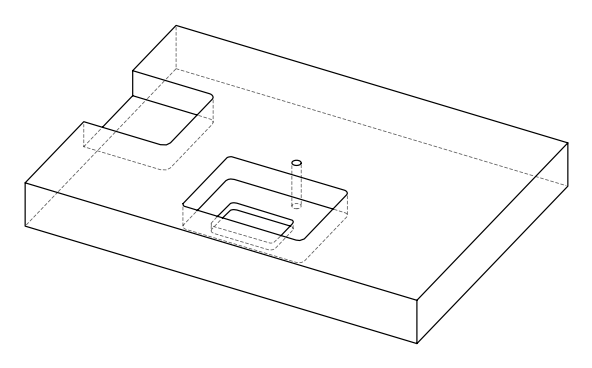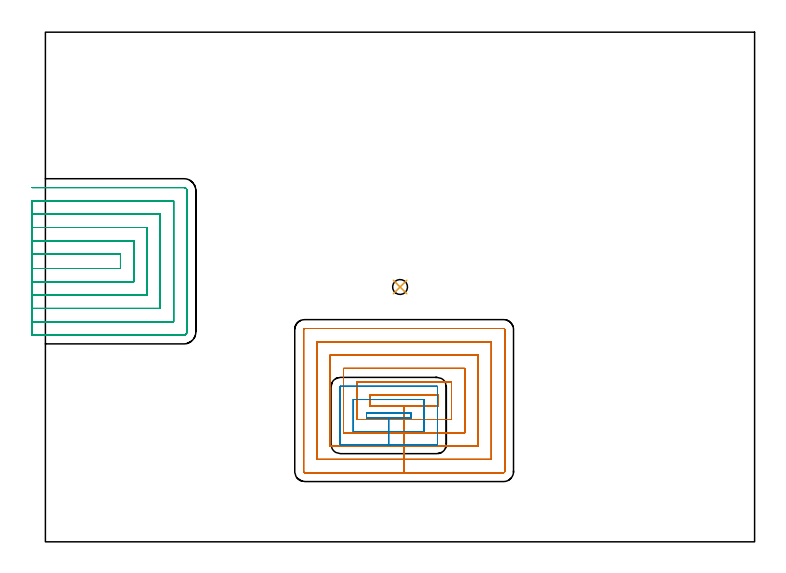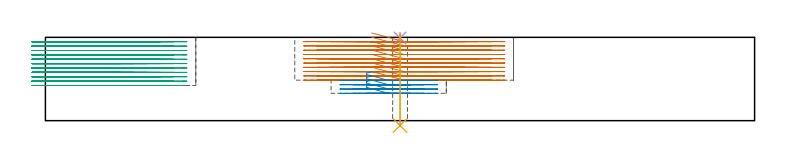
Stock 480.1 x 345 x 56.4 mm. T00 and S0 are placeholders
(PLAN: 5 operations, 2 tool changes, 82.3 min)
(1 MILL_RECTANGULAR_POCKET | POCKET_RECTANGULAR_STRAIGHT | NXT0201_011 | Follow Part, ap 3, ae 75% | 36.35 min | 469691 mm3)
(2 MILL_RECTANGULAR_POCKET_1 | POCKET_RECTANGULAR_STRAIGHT_1 | NXT0201_011 | Follow Part, ap 3, ae 75% | 3.87 min | 35533 mm3)
(3 MILL_SLOT | SLOT_PARTIAL_RECTANGULAR | NXT0201_011 | Follow Part, ap 3, ae 75% | 41.83 min | 370130 mm3)
(4 SPOT_DRILL | STEP1HOLE | NXT0321_9005460120000 | 0.03 min | 19 mm3)
(5 DRILL_THROUGH_HOLE_INTO_CENTER | STEP1HOLE | NXT0301_072 | 0.25 min | 4516 mm3)
(TOOL NXT0201_011 | ENDMILL 12mm [2P460-1200-NA 1630] | D12 FL38 Z6)
(TOOL NXT0321_9005460120000 | NC Spot Drill, 142deg, 12mm, Carbide, Uncoated | D12 PA142 FL30 Z2)
(TOOL NXT0301_072 | Carbide Drill 10.1mm [860.1-1010-051A1-MM 2214] | D10.1 PA140 FL71 Z2)
(OP 1 MILL_RECTANGULAR_POCKET)
G17 G21 G94 G90
T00 M6
G54
G17 G0 G90 X220.831 Y91.8 S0 M3
G43 Z66.4 H1
Z59.4
G94 G1 X242.85 Z53.5 F250.
X265.9 F500.
Y99.4
X219.8
Y91.8
X242.85
Y82.8
X274.9
Y108.4
X210.8
Y82.8
X242.85
Y73.8
X283.9
Y117.4
X201.8
Y73.8
X242.85
Y64.8
X292.9
Y126.4
X192.8
Y64.8
X242.85
Y55.8
X301.9
Y135.4
X183.8
Y55.8
X242.85
Y46.8
X310.2
G3 X310.9 Y47.5 R0.7
G1 Y143.7
G3 X310.2 Y144.4 R0.7
G1 X175.5
G3 X174.8 Y143.7 R0.7
G1 Y47.5
G3 X175.5 Y46.8 R0.7
G1 X242.85
X243.85
G0 X220.831 Y91.8 Z56.5
G1 X242.85 Z50.6 F250.
X265.9 F500.
Y99.4
X219.8
Y91.8
X242.85
Y82.8
X274.9
Y108.4
X210.8
Y82.8
X242.85
Y73.8
X283.9
Y117.4
X201.8
Y73.8
X242.85
Y64.8
X292.9
Y126.4
X192.8
Y64.8
X242.85
Y55.8
X301.9
Y135.4
X183.8
Y55.8
X242.85
Y46.8
X310.2
G3 X310.9 Y47.5 R0.7
G1 Y143.7
G3 X310.2 Y144.4 R0.7
G1 X175.5
G3 X174.8 Y143.7 R0.7
G1 Y47.5
G3 X175.5 Y46.8 R0.7
G1 X242.85
X243.85
G0 X220.831 Y91.8 Z53.6
G1 X242.85 Z47.7 F250.
X265.9 F500.
Y99.4
X219.8
Y91.8
X242.85
Y82.8
X274.9
Y108.4
X210.8
Y82.8
X242.85
Y73.8
X283.9
Y117.4
X201.8
Y73.8
X242.85
Y64.8
X292.9
Y126.4
X192.8
Y64.8
X242.85
Y55.8
X301.9
Y135.4
X183.8
Y55.8
X242.85
Y46.8
X310.2
G3 X310.9 Y47.5 R0.7
G1 Y143.7
G3 X310.2 Y144.4 R0.7
G1 X175.5
G3 X174.8 Y143.7 R0.7
G1 Y47.5
G3 X175.5 Y46.8 R0.7
G1 X242.85
X243.85
G0 X220.831 Y91.8 Z50.7
G1 X242.85 Z44.8 F250.
X265.9 F500.
Y99.4
X219.8
Y91.8
X242.85
Y82.8
X274.9
Y108.4
X210.8
Y82.8
X242.85
Y73.8
X283.9
Y117.4
X201.8
Y73.8
X242.85
Y64.8
X292.9
Y126.4
X192.8
Y64.8
X242.85
Y55.8
X301.9
Y135.4
X183.8
Y55.8
X242.85
Y46.8
X310.2
G3 X310.9 Y47.5 R0.7
G1 Y143.7
G3 X310.2 Y144.4 R0.7
G1 X175.5
G3 X174.8 Y143.7 R0.7
G1 Y47.5
G3 X175.5 Y46.8 R0.7
G1 X242.85
X243.85
G0 X220.831 Y91.8 Z47.8
G1 X242.85 Z41.9 F250.
X265.9 F500.
Y99.4
X219.8
Y91.8
X242.85
Y82.8
X274.9
Y108.4
X210.8
Y82.8
X242.85
Y73.8
X283.9
Y117.4
X201.8
Y73.8
X242.85
Y64.8
X292.9
Y126.4
X192.8
Y64.8
X242.85
Y55.8
X301.9
Y135.4
X183.8
Y55.8
X242.85
Y46.8
X310.2
G3 X310.9 Y47.5 R0.7
G1 Y143.7
G3 X310.2 Y144.4 R0.7
G1 X175.5
G3 X174.8 Y143.7 R0.7
G1 Y47.5
G3 X175.5 Y46.8 R0.7
G1 X242.85
X243.85
G0 X220.831 Y91.8 Z44.9
G1 X242.85 Z39. F250.
X265.9 F500.
Y99.4
X219.8
Y91.8
X242.85
Y82.8
X274.9
Y108.4
X210.8
Y82.8
X242.85
Y73.8
X283.9
Y117.4
X201.8
Y73.8
X242.85
Y64.8
X292.9
Y126.4
X192.8
Y64.8
X242.85
Y55.8
X301.9
Y135.4
X183.8
Y55.8
X242.85
Y46.8
X310.2
G3 X310.9 Y47.5 R0.7
G1 Y143.7
G3 X310.2 Y144.4 R0.7
G1 X175.5
G3 X174.8 Y143.7 R0.7
G1 Y47.5
G3 X175.5 Y46.8 R0.7
G1 X242.85
X243.85
G0 X220.831 Y91.8 Z42.
G1 X242.85 Z36.1 F250.
X265.9 F500.
Y99.4
X219.8
Y91.8
X242.85
Y82.8
X274.9
Y108.4
X210.8
Y82.8
X242.85
Y73.8
X283.9
Y117.4
X201.8
Y73.8
X242.85
Y64.8
X292.9
Y126.4
X192.8
Y64.8
X242.85
Y55.8
X301.9
Y135.4
X183.8
Y55.8
X242.85
Y46.8
X310.2
G3 X310.9 Y47.5 R0.7
G1 Y143.7
G3 X310.2 Y144.4 R0.7
G1 X175.5
G3 X174.8 Y143.7 R0.7
G1 Y47.5
G3 X175.5 Y46.8 R0.7
G1 X242.85
X243.85
G0 X220.831 Y91.8 Z39.1
G1 X242.85 Z33.2 F250.
X265.9 F500.
Y99.4
X219.8
Y91.8
X242.85
Y82.8
X274.9
Y108.4
X210.8
Y82.8
X242.85
Y73.8
X283.9
Y117.4
X201.8
Y73.8
X242.85
Y64.8
X292.9
Y126.4
X192.8
Y64.8
X242.85
Y55.8
X301.9
Y135.4
X183.8
Y55.8
X242.85
Y46.8
X310.2
G3 X310.9 Y47.5 R0.7
G1 Y143.7
G3 X310.2 Y144.4 R0.7
G1 X175.5
G3 X174.8 Y143.7 R0.7
G1 Y47.5
G3 X175.5 Y46.8 R0.7
G1 X242.85
X243.85
G0 X220.831 Y91.8 Z36.2
G1 X242.85 Z30.3 F250.
X265.9 F500.
Y99.4
X219.8
Y91.8
X242.85
Y82.8
X274.9
Y108.4
X210.8
Y82.8
X242.85
Y73.8
X283.9
Y117.4
X201.8
Y73.8
X242.85
Y64.8
X292.9
Y126.4
X192.8
Y64.8
X242.85
Y55.8
X301.9
Y135.4
X183.8
Y55.8
X242.85
Y46.8
X310.2
G3 X310.9 Y47.5 R0.7
G1 Y143.7
G3 X310.2 Y144.4 R0.7
G1 X175.5
G3 X174.8 Y143.7 R0.7
G1 Y47.5
G3 X175.5 Y46.8 R0.7
G1 X242.85
X243.85
G0 X220.831 Y91.8 Z33.3
G1 X242.85 Z27.4 F250.
X265.9 F500.
Y99.4
X219.8
Y91.8
X242.85
Y82.8
X274.9
Y108.4
X210.8
Y82.8
X242.85
Y73.8
X283.9
Y117.4
X201.8
Y73.8
X242.85
Y64.8
X292.9
Y126.4
X192.8
Y64.8
X242.85
Y55.8
X301.9
Y135.4
X183.8
Y55.8
X242.85
Y46.8
X310.2
G3 X310.9 Y47.5 R0.7
G1 Y143.7
G3 X310.2 Y144.4 R0.7
G1 X175.5
G3 X174.8 Y143.7 R0.7
G1 Y47.5
G3 X175.5 Y46.8 R0.7
G1 X242.85
X243.85
G0 Z66.4
M5
M2
(OP 2 MILL_RECTANGULAR_POCKET_1)
G17 G21 G94 G90
T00 M6
G54
G17 G0 G90 X220.876 Y87.3 S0 M3
G43 Z66.4 H1
Z33.162
G94 G1 X217.4 Z32.23 F250.
Y83.7 Z31.265
X232.4 Z27.246
X247.4 F500.
Y87.3
X217.4
Y83.7
X232.4
Y74.7
X256.4
Y96.3
X208.4
Y74.7
X232.4
Y65.7
X265.1
G3 X265.4 Y66. R0.3
G1 Y105.
G3 X265.1 Y105.3 R0.3
G1 X199.7
G3 X199.4 Y105. R0.3
G1 Y66.
G3 X199.7 Y65.7 R0.3
G1 X232.4
X233.4
G0 X220.876 Y87.3 Z30.246
G1 X217.4 Z29.315 F250.
Y83.7 Z28.35
X232.4 Z24.331
X247.4 F500.
Y87.3
X217.4
Y83.7
X232.4
Y74.7
X256.4
Y96.3
X208.4
Y74.7
X232.4
Y65.7
X265.1
G3 X265.4 Y66. R0.3
G1 Y105.
G3 X265.1 Y105.3 R0.3
G1 X199.7
G3 X199.4 Y105. R0.3
G1 Y66.
G3 X199.7 Y65.7 R0.3
G1 X232.4
X233.4
G0 X220.876 Y87.3 Z27.331
G1 X217.4 Z26.399 F250.
Y83.7 Z25.435
X232.4 Z21.415
X247.4 F500.
Y87.3
X217.4
Y83.7
X232.4
Y74.7
X256.4
Y96.3
X208.4
Y74.7
X232.4
Y65.7
X265.1
G3 X265.4 Y66. R0.3
G1 Y105.
G3 X265.1 Y105.3 R0.3
G1 X199.7
G3 X199.4 Y105. R0.3
G1 Y66.
G3 X199.7 Y65.7 R0.3
G1 X232.4
X233.4
G0 X220.876 Y87.3 Z24.415
G1 X217.4 Z23.484 F250.
Y83.7 Z22.519
X232.4 Z18.5
X247.4 F500.
Y87.3
X217.4
Y83.7
X232.4
Y74.7
X256.4
Y96.3
X208.4
Y74.7
X232.4
Y65.7
X265.1
G3 X265.4 Y66. R0.3
G1 Y105.
G3 X265.1 Y105.3 R0.3
G1 X199.7
G3 X199.4 Y105. R0.3
G1 Y66.
G3 X199.7 Y65.7 R0.3
G1 X232.4
X233.4
G0 Z66.4
M5
M2
(OP 3 MILL_SLOT)
G17 G21 G94 G90
T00 M6
G54
G17 G0 G90 X-9. Y185. S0 M3
G43 Z66.4 H1
Z53.436
G94 G1 X-6. F250.
X50.8 F500.
Y194.8
X-6.
X-9. F250.
Y176.
X-6.
X59.8 F500.
Y203.8
X-6.
X-9. F250.
Y167.
X-6.
X68.8 F500.
Y212.8
X-6.
X-9. F250.
Y158.
X-6.
X77.8 F500.
Y221.8
X-6.
X-9. F250.
Y149.
X-6.
X86.8 F500.
Y230.8
X-6.
X-9. F250.
Y140.
X-6.
X93.8 F500.
G3 X95.8 Y142. R2.
G1 Y237.8
G3 X93.8 Y239.8 R2.
G1 X-6.
X-9. F250.
G0 Y185. Z50.473
G1 X-6.
X50.8 F500.
Y194.8
X-6.
X-9. F250.
Y176.
X-6.
X59.8 F500.
Y203.8
X-6.
X-9. F250.
Y167.
X-6.
X68.8 F500.
Y212.8
X-6.
X-9. F250.
Y158.
X-6.
X77.8 F500.
Y221.8
X-6.
X-9. F250.
Y149.
X-6.
X86.8 F500.
Y230.8
X-6.
X-9. F250.
Y140.
X-6.
X93.8 F500.
G3 X95.8 Y142. R2.
G1 Y237.8
G3 X93.8 Y239.8 R2.
G1 X-6.
X-9. F250.
G0 Y185. Z47.509
G1 X-6.
X50.8 F500.
Y194.8
X-6.
X-9. F250.
Y176.
X-6.
X59.8 F500.
Y203.8
X-6.
X-9. F250.
Y167.
X-6.
X68.8 F500.
Y212.8
X-6.
X-9. F250.
Y158.
X-6.
X77.8 F500.
Y221.8
X-6.
X-9. F250.
Y149.
X-6.
X86.8 F500.
Y230.8
X-6.
X-9. F250.
Y140.
X-6.
X93.8 F500.
G3 X95.8 Y142. R2.
G1 Y237.8
G3 X93.8 Y239.8 R2.
G1 X-6.
X-9. F250.
G0 Y185. Z44.545
G1 X-6.
X50.8 F500.
Y194.8
X-6.
X-9. F250.
Y176.
X-6.
X59.8 F500.
Y203.8
X-6.
X-9. F250.
Y167.
X-6.
X68.8 F500.
Y212.8
X-6.
X-9. F250.
Y158.
X-6.
X77.8 F500.
Y221.8
X-6.
X-9. F250.
Y149.
X-6.
X86.8 F500.
Y230.8
X-6.
X-9. F250.
Y140.
X-6.
X93.8 F500.
G3 X95.8 Y142. R2.
G1 Y237.8
G3 X93.8 Y239.8 R2.
G1 X-6.
X-9. F250.
G0 Y185. Z41.582
G1 X-6.
X50.8 F500.
Y194.8
X-6.
X-9. F250.
Y176.
X-6.
X59.8 F500.
Y203.8
X-6.
X-9. F250.
Y167.
X-6.
X68.8 F500.
Y212.8
X-6.
X-9. F250.
Y158.
X-6.
X77.8 F500.
Y221.8
X-6.
X-9. F250.
Y149.
X-6.
X86.8 F500.
Y230.8
X-6.
X-9. F250.
Y140.
X-6.
X93.8 F500.
G3 X95.8 Y142. R2.
G1 Y237.8
G3 X93.8 Y239.8 R2.
G1 X-6.
X-9. F250.
G0 Y185. Z38.618
G1 X-6.
X50.8 F500.
Y194.8
X-6.
X-9. F250.
Y176.
X-6.
X59.8 F500.
Y203.8
X-6.
X-9. F250.
Y167.
X-6.
X68.8 F500.
Y212.8
X-6.
X-9. F250.
Y158.
X-6.
X77.8 F500.
Y221.8
X-6.
X-9. F250.
Y149.
X-6.
X86.8 F500.
Y230.8
X-6.
X-9. F250.
Y140.
X-6.
X93.8 F500.
G3 X95.8 Y142. R2.
G1 Y237.8
G3 X93.8 Y239.8 R2.
G1 X-6.
X-9. F250.
G0 Y185. Z35.655
G1 X-6.
X50.8 F500.
Y194.8
X-6.
X-9. F250.
Y176.
X-6.
X59.8 F500.
Y203.8
X-6.
X-9. F250.
Y167.
X-6.
X68.8 F500.
Y212.8
X-6.
X-9. F250.
Y158.
X-6.
X77.8 F500.
Y221.8
X-6.
X-9. F250.
Y149.
X-6.
X86.8 F500.
Y230.8
X-6.
X-9. F250.
Y140.
X-6.
X93.8 F500.
G3 X95.8 Y142. R2.
G1 Y237.8
G3 X93.8 Y239.8 R2.
G1 X-6.
X-9. F250.
G0 Y185. Z32.691
G1 X-6.
X50.8 F500.
Y194.8
X-6.
X-9. F250.
Y176.
X-6.
X59.8 F500.
Y203.8
X-6.
X-9. F250.
Y167.
X-6.
X68.8 F500.
Y212.8
X-6.
X-9. F250.
Y158.
X-6.
X77.8 F500.
Y221.8
X-6.
X-9. F250.
Y149.
X-6.
X86.8 F500.
Y230.8
X-6.
X-9. F250.
Y140.
X-6.
X93.8 F500.
G3 X95.8 Y142. R2.
G1 Y237.8
G3 X93.8 Y239.8 R2.
G1 X-6.
X-9. F250.
G0 Y185. Z29.727
G1 X-6.
X50.8 F500.
Y194.8
X-6.
X-9. F250.
Y176.
X-6.
X59.8 F500.
Y203.8
X-6.
X-9. F250.
Y167.
X-6.
X68.8 F500.
Y212.8
X-6.
X-9. F250.
Y158.
X-6.
X77.8 F500.
Y221.8
X-6.
X-9. F250.
Y149.
X-6.
X86.8 F500.
Y230.8
X-6.
X-9. F250.
Y140.
X-6.
X93.8 F500.
G3 X95.8 Y142. R2.
G1 Y237.8
G3 X93.8 Y239.8 R2.
G1 X-6.
X-9. F250.
G0 Y185. Z26.764
G1 X-6.
X50.8 F500.
Y194.8
X-6.
X-9. F250.
Y176.
X-6.
X59.8 F500.
Y203.8
X-6.
X-9. F250.
Y167.
X-6.
X68.8 F500.
Y212.8
X-6.
X-9. F250.
Y158.
X-6.
X77.8 F500.
Y221.8
X-6.
X-9. F250.
Y149.
X-6.
X86.8 F500.
Y230.8
X-6.
X-9. F250.
Y140.
X-6.
X93.8 F500.
G3 X95.8 Y142. R2.
G1 Y237.8
G3 X93.8 Y239.8 R2.
G1 X-6.
X-9. F250.
G0 Y185. Z23.8
G1 X-6.
X50.8 F500.
Y194.8
X-6.
X-9. F250.
Y176.
X-6.
X59.8 F500.
Y203.8
X-6.
X-9. F250.
Y167.
X-6.
X68.8 F500.
Y212.8
X-6.
X-9. F250.
Y158.
X-6.
X77.8 F500.
Y221.8
X-6.
X-9. F250.
Y149.
X-6.
X86.8 F500.
Y230.8
X-6.
X-9. F250.
Y140.
X-6.
X93.8 F500.
G3 X95.8 Y142. R2.
G1 Y237.8
G3 X93.8 Y239.8 R2.
G1 X-6.
X-9. F250.
G0 Z66.4
M5
M2
(OP 4 SPOT_DRILL)
G17 G21 G94 G90
T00 M6
G54
G17 G0 G90 X240.1 Y172.5 S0 M3
G43 Z66.4 H0
G94 G81 G98 Z55.957 F250. R59.4
G80
M5
M2
(OP 5 DRILL_THROUGH_HOLE_INTO_CENTER)
G17 G21 G94 G90
T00 M6
G54
G17 G0 G90 X240.1 Y172.5 S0 M3
G43 Z66.4 H1
G94 G73 G98 Z-3.338 F250. Q9.956 R58.4
G80
M5
M2
